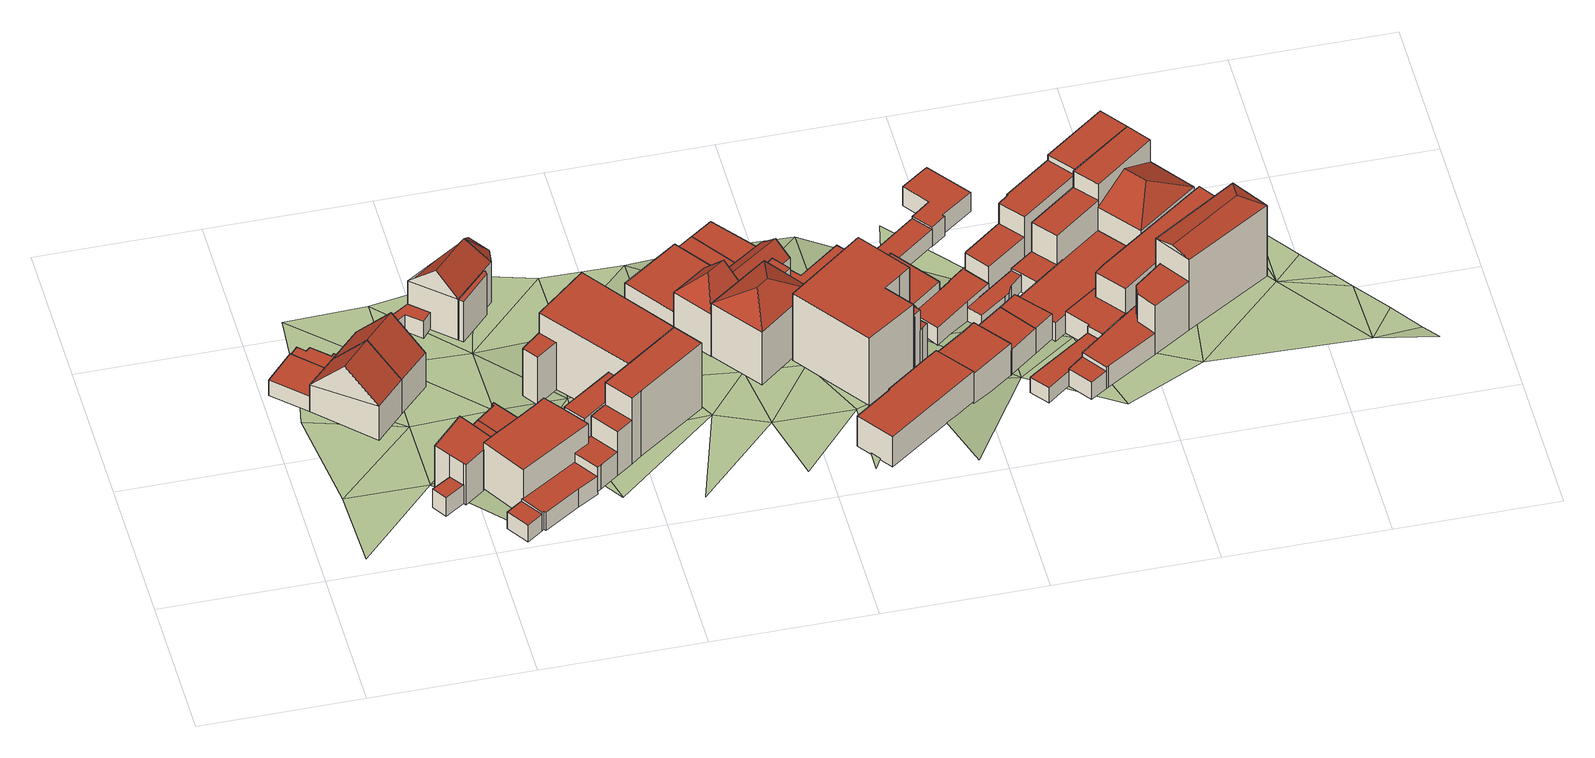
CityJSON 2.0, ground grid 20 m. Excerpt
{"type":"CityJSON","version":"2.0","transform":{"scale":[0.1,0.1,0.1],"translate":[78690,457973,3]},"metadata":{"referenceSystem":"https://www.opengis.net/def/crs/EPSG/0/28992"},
"CityObjects":{
"building1":{"type":"Building","children":["building1-1","building1-2"]},
"building1-1":{"type":"BuildingPart","attributes":{"RelativeEavesHeight":2.42,"AbsoluteEavesHeight":6.52,"RelativeRidgeHeight":2.42,"AbsoluteRidgeHeight":6.52,"roofType":"1000"},"parents":["building1"],"geometry":[{"type":"Solid","lod":"2","boundaries":[[[[0,1,2,3]],[[1,4,5,2]],[[4,6,7,5]],[[6,8,9,7]],[[8,0,3,9]],[[8,6,4,1,0]],[[3,2,5,7,9]]]],"semantics":{"surfaces":[{"type":"WallSurface"},{"type":"RoofSurface","Slope":90,"Direction":0},{"type":"GroundSurface"}],"values":[[0,0,0,0,0,1,2]]}}]},
"building1-2":{"type":"BuildingPart","attributes":{"RelativeEavesHeight":4.77,"AbsoluteEavesHeight":8.84,"RelativeRidgeHeight":9.46,"AbsoluteRidgeHeight":13.53,"roofType":"1030"},"parents":["building1"],"geometry":[{"type":"Solid","lod":"2","boundaries":[[[[10,11,12,13]],[[11,14,2,12]],[[14,15,3,2]],[[15,10,13,3]],[[14,11,16]],[[10,15,17]],[[11,10,17,16]],[[15,14,16,17]],[[13,12,2,3]]]],"semantics":{"surfaces":[{"type":"WallSurface"},{"type":"RoofSurface","Slope":48.26,"Direction":134.22},{"type":"RoofSurface","Slope":41.18,"Direction":314.55},{"type":"GroundSurface"}],"values":[[0,0,0,0,0,0,1,2,3]]}}]},
"building2":{"type":"Building","children":["building2-1","building2-2"]},
"building2-1":{"type":"BuildingPart","attributes":{"RelativeEavesHeight":4.71,"AbsoluteEavesHeight":8.84,"RelativeRidgeHeight":9.4,"AbsoluteRidgeHeight":13.53,"roofType":"1030"},"parents":["building2"],"geometry":[{"type":"Solid","lod":"2","boundaries":[[[[18,10,13,19]],[[10,15,3,13]],[[15,20,21,3]],[[20,18,19,21]],[[15,10,17]],[[18,20,22]],[[10,18,22,17]],[[20,15,17,22]],[[19,13,3,21]]]],"semantics":{"surfaces":[{"type":"WallSurface"},{"type":"RoofSurface","Slope":48.19,"Direction":133.98},{"type":"RoofSurface","Slope":41.12,"Direction":313.84},{"type":"GroundSurface"}],"values":[[0,0,0,0,0,0,1,2,3]]}}]},
"building2-2":{"type":"BuildingPart","attributes":{"RelativeEavesHeight":2.39,"AbsoluteEavesHeight":6.52,"RelativeRidgeHeight":2.39,"AbsoluteRidgeHeight":6.52,"roofType":"1000"},"parents":["building2"],"geometry":[{"type":"Solid","lod":"2","boundaries":[[[[23,24,25,26]],[[24,27,28,25]],[[27,29,30,28]],[[29,0,3,30]],[[0,8,9,3]],[[8,31,32,9]],[[31,33,34,32]],[[33,23,26,34]],[[33,31,8,0,29,27,24,23]],[[26,25,28,30,3,9,32,34]]]],"semantics":{"surfaces":[{"type":"WallSurface"},{"type":"RoofSurface","Slope":90,"Direction":0},{"type":"GroundSurface"}],"values":[[0,0,0,0,0,0,0,0,1,2]]}}]},
"building3":{"type":"Building","children":["building3-1","building3-2"]},
"building3-1":{"type":"BuildingPart","attributes":{"RelativeEavesHeight":6.28,"AbsoluteEavesHeight":10.29,"RelativeRidgeHeight":6.28,"AbsoluteRidgeHeight":10.29,"roofType":"1000"},"parents":["building3"],"geometry":[{"type":"Solid","lod":"2","boundaries":[[[[35,36,37,38]],[[36,39,40,37]],[[39,41,42,40]],[[41,43,44,42]],[[43,45,46,44]],[[45,47,48,46]],[[47,49,50,48]],[[49,35,38,50]],[[49,47,45,43,41,39,36,35]],[[38,37,40,42,44,46,48,50]]]],"semantics":{"surfaces":[{"type":"WallSurface"},{"type":"RoofSurface","Slope":90,"Direction":0},{"type":"GroundSurface"}],"values":[[0,0,0,0,0,0,0,0,1,2]]}}]},
"building3-2":{"type":"BuildingPart","attributes":{"RelativeEavesHeight":2.88,"AbsoluteEavesHeight":6.89,"RelativeRidgeHeight":2.88,"AbsoluteRidgeHeight":6.89,"roofType":"1000"},"parents":["building3"],"geometry":[{"type":"Solid","lod":"2","boundaries":[[[[51,52,53,42]],[[52,54,55,53]],[[54,56,44,55]],[[56,51,42,44]],[[56,54,52,51]],[[42,53,55,44]]]],"semantics":{"surfaces":[{"type":"WallSurface"},{"type":"RoofSurface","Slope":90,"Direction":0},{"type":"GroundSurface"}],"values":[[0,0,0,0,1,2]]}}]},
"building4":{"type":"Building","attributes":{"RelativeEavesHeight":3.19,"AbsoluteEavesHeight":7.33,"RelativeRidgeHeight":3.19,"AbsoluteRidgeHeight":7.33,"roofType":"1000"},"geometry":[{"type":"Solid","lod":"2","boundaries":[[[[57,58,59,60]],[[58,61,62,59]],[[61,63,64,62]],[[63,57,60,64]],[[63,61,58,57]],[[60,59,62,64]]]],"semantics":{"surfaces":[{"type":"WallSurface"},{"type":"RoofSurface","Slope":90,"Direction":0},{"type":"GroundSurface"}],"values":[[0,0,0,0,1,2]]}}]},
"building5":{"type":"Building","attributes":{"RelativeEavesHeight":7.23,"AbsoluteEavesHeight":11.49,"RelativeRidgeHeight":7.23,"AbsoluteRidgeHeight":11.49,"roofType":"1000"},"geometry":[{"type":"Solid","lod":"2","boundaries":[[[[65,66,67,68]],[[66,69,70,67]],[[69,71,72,70]],[[71,73,74,72]],[[73,75,76,74]],[[75,77,78,76]],[[77,79,80,78]],[[79,81,82,80]],[[81,65,68,82]],[[81,79,77,75,73,71,69,66,65]],[[68,67,70,72,74,76,78,80,82]]]],"semantics":{"surfaces":[{"type":"WallSurface"},{"type":"RoofSurface","Slope":90,"Direction":0},{"type":"GroundSurface"}],"values":[[0,0,0,0,0,0,0,0,0,1,2]]}}]},
"building6":{"type":"Building","attributes":{"RelativeEavesHeight":3.12,"AbsoluteEavesHeight":7.33,"RelativeRidgeHeight":3.12,"AbsoluteRidgeHeight":7.33,"roofType":"1000"},"geometry":[{"type":"Solid","lod":"2","boundaries":[[[[83,57,84,85]],[[57,63,86,84]],[[63,87,88,86]],[[87,89,90,88]],[[89,91,92,90]],[[91,83,85,92]],[[91,89,87,63,57,83]],[[85,84,86,88,90,92]]]],"semantics":{"surfaces":[{"type":"WallSurface"},{"type":"RoofSurface","Slope":90,"Direction":0},{"type":"GroundSurface"}],"values":[[0,0,0,0,0,0,1,2]]}}]},
"building7":{"type":"Building","children":["building7-1","building7-2","building7-3","building7-4"]},
"building7-1":{"type":"BuildingPart","attributes":{"RelativeEavesHeight":2.65,"AbsoluteEavesHeight":6.92,"RelativeRidgeHeight":2.65,"AbsoluteRidgeHeight":6.92,"roofType":"1000"},"parents":["building7"],"geometry":[{"type":"Solid","lod":"2","boundaries":[[[[93,94,95,96]],[[94,97,98,95]],[[97,99,100,98]],[[99,101,102,100]],[[101,103,104,102]],[[103,93,96,104]],[[103,101,99,97,94,93]],[[96,95,98,100,102,104]]]],"semantics":{"surfaces":[{"type":"WallSurface"},{"type":"RoofSurface","Slope":90,"Direction":0},{"type":"GroundSurface"}],"values":[[0,0,0,0,0,0,1,2]]}}]},
"building7-2":{"type":"BuildingPart","attributes":{"RelativeEavesHeight":6.28,"AbsoluteEavesHeight":10.5,"RelativeRidgeHeight":6.28,"AbsoluteRidgeHeight":10.5,"roofType":"1000"},"parents":["building7"],"geometry":[{"type":"Solid","lod":"2","boundaries":[[[[105,106,107,108]],[[106,109,110,107]],[[109,111,112,110]],[[111,113,114,112]],[[113,105,108,114]],[[113,111,109,106,105]],[[108,107,110,112,114]]]],"semantics":{"surfaces":[{"type":"WallSurface"},{"type":"RoofSurface","Slope":90,"Direction":0},{"type":"GroundSurface"}],"values":[[0,0,0,0,0,1,2]]}}]},
"building7-3":{"type":"BuildingPart","attributes":{"RelativeEavesHeight":6.25,"AbsoluteEavesHeight":10.5,"RelativeRidgeHeight":9.48,"AbsoluteRidgeHeight":13.74,"roofType":"1120"},"parents":["building7"],"geometry":[{"type":"Solid","lod":"2","boundaries":[[[[115,116,117,118]],[[116,119,120,117]],[[119,121,122,120]],[[121,115,118,122]],[[116,115,123]],[[119,116,123]],[[121,119,123]],[[115,121,123]],[[118,117,120,122]]]],"semantics":{"surfaces":[{"type":"WallSurface"},{"type":"RoofSurface","Slope":-25.42,"Direction":233.15},{"type":"RoofSurface","Slope":33.34,"Direction":327.39},{"type":"RoofSurface","Slope":42.32,"Direction":57.28},{"type":"RoofSurface","Slope":42.71,"Direction":96.93},{"type":"GroundSurface"}],"values":[[0,0,0,0,1,2,3,4,5]]}}]},
"building7-4":{"type":"BuildingPart","attributes":{"RelativeEavesHeight":6.28,"AbsoluteEavesHeight":10.5,"RelativeRidgeHeight":9.51,"AbsoluteRidgeHeight":13.74,"roofType":"1130"},"parents":["building7"],"geometry":[{"type":"Solid","lod":"2","boundaries":[[[[124,116,125,126]],[[116,115,127,125]],[[115,105,108,127]],[[105,124,126,108]],[[115,116,123]],[[124,105,128]],[[116,124,128,123]],[[105,115,123,128]],[[126,125,127,108]]]],"semantics":{"surfaces":[{"type":"WallSurface"},{"type":"RoofSurface","Slope":25.42,"Direction":53.15},{"type":"RoofSurface","Slope":40.79,"Direction":321.89},{"type":"RoofSurface","Slope":42.26,"Direction":134.28},{"type":"GroundSurface"}],"values":[[0,0,0,0,1,0,2,3,4]]}}]},
"building8":{"type":"Building","children":["building8-1","building8-2","building8-3","building8-4","building8-5"]},
"building8-1":{"type":"BuildingPart","attributes":{"RelativeEavesHeight":10.19,"AbsoluteEavesHeight":14.98,"RelativeRidgeHeight":10.19,"AbsoluteRidgeHeight":14.98,"roofType":"1000"},"parents":["building8"],"geometry":[{"type":"Solid","lod":"2","boundaries":[[[[129,130,131,132]],[[130,133,134,131]],[[133,135,136,134]],[[135,137,138,136]],[[137,129,132,138]],[[137,135,133,130,129]],[[132,131,134,136,138]]]],"semantics":{"surfaces":[{"type":"WallSurface"},{"type":"RoofSurface","Slope":90,"Direction":0},{"type":"GroundSurface"}],"values":[[0,0,0,0,0,1,2]]}}]},
"building8-2":{"type":"BuildingPart","attributes":{"RelativeEavesHeight":6.75,"AbsoluteEavesHeight":11.58,"RelativeRidgeHeight":6.75,"AbsoluteRidgeHeight":11.58,"roofType":"1000"},"parents":["building8"],"geometry":[{"type":"Solid","lod":"2","boundaries":[[[[139,140,136,138]],[[140,141,142,136]],[[141,143,144,142]],[[143,139,138,144]],[[143,141,140,139]],[[138,136,142,144]]]],"semantics":{"surfaces":[{"type":"WallSurface"},{"type":"RoofSurface","Slope":90,"Direction":0},{"type":"GroundSurface"}],"values":[[0,0,0,0,1,2]]}}]},
"building8-3":{"type":"BuildingPart","attributes":{"RelativeEavesHeight":3.72,"AbsoluteEavesHeight":8.48,"RelativeRidgeHeight":3.72,"AbsoluteRidgeHeight":8.48,"roofType":"1000"},"parents":["building8"],"geometry":[{"type":"Solid","lod":"2","boundaries":[[[[145,146,147,148]],[[146,149,144,147]],[[149,150,142,144]],[[150,151,152,142]],[[151,153,154,152]],[[153,155,156,154]],[[155,145,148,156]],[[155,153,151,150,149,146,145]],[[148,147,144,142,152,154,156]]]],"semantics":{"surfaces":[{"type":"WallSurface"},{"type":"RoofSurface","Slope":90,"Direction":0},{"type":"GroundSurface"}],"values":[[0,0,0,0,0,0,0,1,2]]}}]},
"building8-4":{"type":"BuildingPart","attributes":{"RelativeEavesHeight":2.83,"AbsoluteEavesHeight":7.13,"RelativeRidgeHeight":2.83,"AbsoluteRidgeHeight":7.13,"roofType":"1000"},"parents":["building8"],"geometry":[{"type":"Solid","lod":"2","boundaries":[[[[157,158,159,68]],[[158,160,161,159]],[[160,162,163,161]],[[162,164,165,163]],[[164,166,167,165]],[[166,168,169,167]],[[168,170,171,169]],[[170,157,68,171]],[[170,168,166,164,162,160,158,157]],[[68,159,161,163,165,167,169,171]]]],"semantics":{"surfaces":[{"type":"WallSurface"},{"type":"RoofSurface","Slope":90,"Direction":0},{"type":"GroundSurface"}],"values":[[0,0,0,0,0,0,0,0,1,2]]}}]},
"building8-5":{"type":"BuildingPart","attributes":{"RelativeEavesHeight":2.65,"AbsoluteEavesHeight":6.83,"RelativeRidgeHeight":2.65,"AbsoluteRidgeHeight":6.83,"roofType":"1000"},"parents":["building8"],"geometry":[{"type":"Solid","lod":"2","boundaries":[[[[172,173,174,175]],[[173,176,177,174]],[[176,178,179,177]],[[178,172,175,179]],[[178,176,173,172]],[[175,174,177,179]]]],"semantics":{"surfaces":[{"type":"WallSurface"},{"type":"RoofSurface","Slope":90,"Direction":0},{"type":"GroundSurface"}],"values":[[0,0,0,0,1,2]]}}]},
"building9":{"type":"Building","children":["building9-1","building9-2","building9-3"]},
"building9-1":{"type":"BuildingPart","attributes":{"RelativeEavesHeight":10.47,"AbsoluteEavesHeight":14.98,"RelativeRidgeHeight":10.47,"AbsoluteRidgeHeight":14.98,"roofType":"1000"},"parents":["building9"],"geometry":[{"type":"Solid","lod":"2","boundaries":[[[[129,180,181,182]],[[180,183,184,181]],[[183,185,186,184]],[[185,129,182,186]],[[185,183,180,129]],[[182,181,184,186]]]],"semantics":{"surfaces":[{"type":"WallSurface"},{"type":"RoofSurface","Slope":90,"Direction":0},{"type":"GroundSurface"}],"values":[[0,0,0,0,1,2]]}}]},
"building9-2":{"type":"BuildingPart","attributes":{"RelativeEavesHeight":7.04,"AbsoluteEavesHeight":11.89,"RelativeRidgeHeight":7.04,"AbsoluteRidgeHeight":11.89,"roofType":"1000"},"parents":["building9"],"geometry":[{"type":"Solid","lod":"2","boundaries":[[[[187,188,147,189]],[[188,190,191,147]],[[190,192,193,191]],[[192,187,189,193]],[[192,190,188,187]],[[189,147,191,193]]]],"semantics":{"surfaces":[{"type":"WallSurface"},{"type":"RoofSurface","Slope":90,"Direction":0},{"type":"GroundSurface"}],"values":[[0,0,0,0,1,2]]}}]},
"building9-3":{"type":"BuildingPart","attributes":{"RelativeEavesHeight":7.37,"AbsoluteEavesHeight":11.9,"RelativeRidgeHeight":7.37,"AbsoluteRidgeHeight":11.9,"roofType":"1000"},"parents":["building9"],"geometry":[{"type":"Solid","lod":"2","boundaries":[[[[194,195,196,197]],[[195,198,199,196]],[[198,200,184,199]],[[200,194,197,184]],[[200,198,195,194]],[[197,196,199,184]]]],"semantics":{"surfaces":[{"type":"WallSurface"},{"type":"RoofSurface","Slope":90,"Direction":0},{"type":"GroundSurface"}],"values":[[0,0,0,0,1,2]]}}]},
"building10":{"type":"Building","attributes":{"RelativeEavesHeight":3.82,"AbsoluteEavesHeight":8.27,"RelativeRidgeHeight":3.82,"AbsoluteRidgeHeight":8.27,"roofType":"1000"},"geometry":[{"type":"Solid","lod":"2","boundaries":[[[[201,202,203,204]],[[202,205,206,203]],[[205,207,208,206]],[[207,201,204,208]],[[207,205,202,201]],[[204,203,206,208]]]],"semantics":{"surfaces":[{"type":"WallSurface"},{"type":"RoofSurface","Slope":90,"Direction":0},{"type":"GroundSurface"}],"values":[[0,0,0,0,1,2]]}}]},
"building11":{"type":"Building","children":["building11-1","building11-2"]},
"building11-1":{"type":"BuildingPart","attributes":{"RelativeEavesHeight":5.32,"AbsoluteEavesHeight":10,"RelativeRidgeHeight":7.23,"AbsoluteRidgeHeight":11.92,"roofType":"1030"},"parents":["building11"],"geometry":[{"type":"Solid","lod":"2","boundaries":[[[[209,210,211,212]],[[210,213,214,211]],[[213,215,216,214]],[[215,209,212,216]],[[213,210,217]],[[209,215,218]],[[210,209,218,217]],[[215,213,217,218]],[[212,211,214,216]]]],"semantics":{"surfaces":[{"type":"WallSurface"},{"type":"RoofSurface","Slope":48.5,"Direction":143.92},{"type":"RoofSurface","Slope":48.48,"Direction":324.64},{"type":"GroundSurface"}],"values":[[0,0,0,0,0,0,1,2,3]]}}]},
"building11-2":{"type":"BuildingPart","attributes":{"RelativeEavesHeight":6.53,"AbsoluteEavesHeight":11.26,"RelativeRidgeHeight":9.32,"AbsoluteRidgeHeight":14.05,"roofType":"1130"},"parents":["building11"],"geometry":[{"type":"Solid","lod":"2","boundaries":[[[[219,220,221,211]],[[220,222,223,221]],[[222,224,225,223]],[[224,219,211,225]],[[222,220,226]],[[219,224,227]],[[220,219,227,226]],[[224,222,226,227]],[[211,221,223,225]]]],"semantics":{"surfaces":[{"type":"WallSurface"},{"type":"RoofSurface","Slope":45,"Direction":233.55},{"type":"RoofSurface","Slope":44.97,"Direction":143.55},{"type":"RoofSurface","Slope":44.97,"Direction":323.55},{"type":"GroundSurface"}],"values":[[0,0,0,0,1,0,2,3,4]]}}]},
"building12":{"type":"Building","attributes":{"RelativeEavesHeight":3.1,"AbsoluteEavesHeight":7.42,"RelativeRidgeHeight":3.1,"AbsoluteRidgeHeight":7.42,"roofType":"1000"},"geometry":[{"type":"Solid","lod":"2","boundaries":[[[[228,229,230,231]],[[229,232,233,230]],[[232,234,235,233]],[[234,228,231,235]],[[234,232,229,228]],[[231,230,233,235]]]],"semantics":{"surfaces":[{"type":"WallSurface"},{"type":"RoofSurface","Slope":90,"Direction":0},{"type":"GroundSurface"}],"values":[[0,0,0,0,1,2]]}}]},
"building13":{"type":"Building","attributes":{"RelativeEavesHeight":3.21,"AbsoluteEavesHeight":7.42,"RelativeRidgeHeight":3.21,"AbsoluteRidgeHeight":7.42,"roofType":"1000"},"geometry":[{"type":"Solid","lod":"2","boundaries":[[[[236,228,237,238]],[[228,234,239,237]],[[234,240,241,239]],[[240,236,238,241]],[[240,234,228,236]],[[238,237,239,241]]]],"semantics":{"surfaces":[{"type":"WallSurface"},{"type":"RoofSurface","Slope":90,"Direction":0},{"type":"GroundSurface"}],"values":[[0,0,0,0,1,2]]}}]},
"building14":{"type":"Building","children":["building14-1","building14-2","building14-3","building14-4"]},
"building14-1":{"type":"BuildingPart","attributes":{"RelativeEavesHeight":4.01,"AbsoluteEavesHeight":8.06,"RelativeRidgeHeight":4.01,"AbsoluteRidgeHeight":8.06,"roofType":"1000"},"parents":["building14"],"geometry":[{"type":"Solid","lod":"2","boundaries":[[[[242,243,244,245]],[[243,246,247,244]],[[246,248,249,247]],[[248,250,251,249]],[[250,252,253,251]],[[252,242,245,253]],[[252,250,248,246,243,242]],[[245,244,247,249,251,253]]]],"semantics":{"surfaces":[{"type":"WallSurface"},{"type":"RoofSurface","Slope":90,"Direction":0},{"type":"GroundSurface"}],"values":[[0,0,0,0,0,0,1,2]]}}]},
"building14-2":{"type":"BuildingPart","attributes":{"RelativeEavesHeight":10.48,"AbsoluteEavesHeight":15.08,"RelativeRidgeHeight":10.48,"AbsoluteRidgeHeight":15.08,"roofType":"1000"},"parents":["building14"],"geometry":[{"type":"Solid","lod":"2","boundaries":[[[[254,255,256,257]],[[255,258,259,256]],[[258,260,261,259]],[[260,262,263,261]],[[262,264,265,263]],[[264,266,267,265]],[[266,254,257,267]],[[266,264,262,260,258,255,254]],[[257,256,259,261,263,265,267]]]],"semantics":{"surfaces":[{"type":"WallSurface"},{"type":"RoofSurface","Slope":90,"Direction":270},{"type":"GroundSurface"}],"values":[[0,0,0,0,0,0,0,1,2]]}}]},
"building14-3":{"type":"BuildingPart","attributes":{"RelativeEavesHeight":5.31,"AbsoluteEavesHeight":9.78,"RelativeRidgeHeight":5.31,"AbsoluteRidgeHeight":9.78,"roofType":"1000"},"parents":["building14"],"geometry":[{"type":"Solid","lod":"2","boundaries":[[[[268,269,270,271]],[[269,272,273,270]],[[272,274,275,273]],[[274,276,277,275]],[[276,268,271,277]],[[276,274,272,269,268]],[[271,270,273,275,277]]]],"semantics":{"surfaces":[{"type":"WallSurface"},{"type":"RoofSurface","Slope":90,"Direction":180},{"type":"GroundSurface"}],"values":[[0,0,0,0,0,1,2]]}}]},
"building14-4":{"type":"BuildingPart","attributes":{"RelativeEavesHeight":8.34,"AbsoluteEavesHeight":12.88,"RelativeRidgeHeight":8.34,"AbsoluteRidgeHeight":12.88,"roofType":"1000"},"parents":["building14"],"geometry":[{"type":"Solid","lod":"2","boundaries":[[[[278,279,280,275]],[[279,281,282,280]],[[281,283,284,282]],[[283,285,286,284]],[[285,287,277,286]],[[287,278,275,277]],[[287,285,283,281,279,278]],[[275,280,282,284,286,277]]]],"semantics":{"surfaces":[{"type":"WallSurface"},{"type":"RoofSurface","Slope":90,"Direction":180},{"type":"GroundSurface"}],"values":[[0,0,0,0,0,0,1,2]]}}]},
"building15":{"type":"Building","children":["building15-1","building15-2","building15-3","building15-4","building15-5"]},
"building15-1":{"type":"BuildingPart","attributes":{"RelativeEavesHeight":2.6,"AbsoluteEavesHeight":6.24,"RelativeRidgeHeight":2.6,"AbsoluteRidgeHeight":6.24,"roofType":"1000"},"parents":["building15"],"geometry":[{"type":"Solid","lod":"2","boundaries":[[[[288,289,290,291]],[[289,292,293,290]],[[292,294,295,293]],[[294,288,291,295]],[[294,292,289,288]],[[291,290,293,295]]]],"semantics":{"surfaces":[{"type":"WallSurface"},{"type":"RoofSurface","Slope":90,"Direction":0},{"type":"GroundSurface"}],"values":[[0,0,0,0,1,2]]}}]},
"building15-2":{"type":"BuildingPart","attributes":{"RelativeEavesHeight":2.98,"AbsoluteEavesHeight":6.51,"RelativeRidgeHeight":2.98,"AbsoluteRidgeHeight":6.51,"roofType":"1000"},"parents":["building15"],"geometry":[{"type":"Solid","lod":"2","boundaries":[[[[296,297,298,299]],[[297,300,301,298]],[[300,302,303,301]],[[302,304,305,303]],[[304,306,307,305]],[[306,308,309,307]],[[308,310,311,309]],[[310,312,313,311]],[[312,314,315,313]],[[314,296,299,315]],[[314,312,310,308,306,304,302,300,297,296]],[[299,298,301,303,305,307,309,311,313,315]]]],"semantics":{"surfaces":[{"type":"WallSurface"},{"type":"RoofSurface","Slope":90,"Direction":0},{"type":"GroundSurface"}],"values":[[0,0,0,0,0,0,0,0,0,0,1,2]]}}]},
"building15-3":{"type":"BuildingPart","attributes":{"RelativeEavesHeight":8.18,"AbsoluteEavesHeight":12.96,"RelativeRidgeHeight":10.35,"AbsoluteRidgeHeight":15.14,"roofType":"1040"},"parents":["building15"],"geometry":[{"type":"Solid","lod":"2","boundaries":[[[[316,317,318,319]],[[317,320,321,318]],[[320,322,323,321]],[[322,316,319,323]],[[320,317,324]],[[316,322,325]],[[317,316,325,324]],[[322,320,324,325]],[[319,318,321,323]]]],"semantics":{"surfaces":[{"type":"WallSurface"},{"type":"RoofSurface","Slope":59.37,"Direction":53.86},{"type":"RoofSurface","Slope":59.37,"Direction":233.55},{"type":"RoofSurface","Slope":59.37,"Direction":323.44},{"type":"RoofSurface","Slope":59.37,"Direction":142.33},{"type":"GroundSurface"}],"values":[[0,0,0,0,1,2,3,4,5]]}}]},
"building15-4":{"type":"BuildingPart","attributes":{"RelativeEavesHeight":7.23,"AbsoluteEavesHeight":12.16,"RelativeRidgeHeight":7.23,"AbsoluteRidgeHeight":12.16,"roofType":"1000"},"parents":["building15"],"geometry":[{"type":"Solid","lod":"2","boundaries":[[[[326,327,328,329]],[[327,330,331,328]],[[330,332,333,331]],[[332,326,329,333]],[[332,330,327,326]],[[329,328,331,333]]]],"semantics":{"surfaces":[{"type":"WallSurface"},{"type":"RoofSurface","Slope":90,"Direction":0},{"type":"GroundSurface"}],"values":[[0,0,0,0,1,2]]}}]},
"building15-5":{"type":"BuildingPart","attributes":{"RelativeEavesHeight":4.16,"AbsoluteEavesHeight":8.56,"RelativeRidgeHeight":4.16,"AbsoluteRidgeHeight":8.56,"roofType":"1000"},"parents":["building15"],"geometry":[{"type":"Solid","lod":"2","boundaries":[[[[334,335,336,337]],[[335,338,339,336]],[[338,340,341,339]],[[340,342,343,341]],[[342,344,345,343]],[[344,346,347,345]],[[346,348,349,347]],[[348,334,337,349]],[[348,346,344,342,340,338,335,334]],[[337,336,339,341,343,345,347,349]]]],"semantics":{"surfaces":[{"type":"WallSurface"},{"type":"RoofSurface","Slope":90,"Direction":0},{"type":"GroundSurface"}],"values":[[0,0,0,0,0,0,0,0,1,2]]}}]},
"building16":{"type":"Building","children":["building16-1","building16-2","building16-3"]},
"building16-1":{"type":"BuildingPart","attributes":{"RelativeEavesHeight":4.78,"AbsoluteEavesHeight":8.95,"RelativeRidgeHeight":4.78,"AbsoluteRidgeHeight":8.95,"roofType":"1000"},"parents":["building16"],"geometry":[{"type":"Solid","lod":"2","boundaries":[[[[350,351,352,353]],[[351,354,355,352]],[[354,356,357,355]],[[356,358,359,357]],[[358,360,361,359]],[[360,362,363,361]],[[362,350,353,363]],[[362,360,358,356,354,351,350]],[[353,352,355,357,359,361,363]]]],"semantics":{"surfaces":[{"type":"WallSurface"},{"type":"RoofSurface","Slope":90,"Direction":0},{"type":"GroundSurface"}],"values":[[0,0,0,0,0,0,0,1,2]]}}]},
"building16-2":{"type":"BuildingPart","attributes":{"RelativeEavesHeight":3.89,"AbsoluteEavesHeight":7.42,"RelativeRidgeHeight":3.89,"AbsoluteRidgeHeight":7.42,"roofType":"1000"},"parents":["building16"],"geometry":[{"type":"Solid","lod":"2","boundaries":[[[[364,365,366,367]],[[365,368,369,366]],[[368,370,371,369]],[[370,372,373,371]],[[372,364,367,373]],[[372,370,368,365,364]],[[367,366,369,371,373]]]],"semantics":{"surfaces":[{"type":"WallSurface"},{"type":"RoofSurface","Slope":90,"Direction":0},{"type":"GroundSurface"}],"values":[[0,0,0,0,0,1,2]]}}]},
"building16-3":{"type":"BuildingPart","attributes":{"RelativeEavesHeight":4.96,"AbsoluteEavesHeight":8.52,"RelativeRidgeHeight":4.96,"AbsoluteRidgeHeight":8.52,"roofType":"1000"},"parents":["building16"],"geometry":[{"type":"Solid","lod":"2","boundaries":[[[[374,375,376,377]],[[375,378,379,376]],[[378,380,381,379]],[[380,382,383,381]],[[382,374,377,383]],[[382,380,378,375,374]],[[377,376,379,381,383]]]],"semantics":{"surfaces":[{"type":"WallSurface"},{"type":"RoofSurface","Slope":90,"Direction":0},{"type":"GroundSurface"}],"values":[[0,0,0,0,0,1,2]]}}]},
"building17":{"type":"Building","children":["building17-1","building17-2","building17-3","building17-4"]},
"building17-1":{"type":"BuildingPart","attributes":{"RelativeEavesHeight":9.98,"AbsoluteEavesHeight":13.31,"RelativeRidgeHeight":9.98,"AbsoluteRidgeHeight":13.31,"roofType":"1000"},"parents":["building17"],"geometry":[{"type":"Solid","lod":"2","boundaries":[[[[384,385,386,387]],[[385,388,389,386]],[[388,390,391,389]],[[390,384,387,391]],[[390,388,385,384]],[[387,386,389,391]]]],"semantics":{"surfaces":[{"type":"WallSurface"},{"type":"RoofSurface","Slope":90,"Direction":0},{"type":"GroundSurface"}],"values":[[0,0,0,0,1,2]]}}]},
"building17-2":{"type":"BuildingPart","attributes":{"RelativeEavesHeight":9.12,"AbsoluteEavesHeight":12.51,"RelativeRidgeHeight":9.12,"AbsoluteRidgeHeight":12.51,"roofType":"1000"},"parents":["building17"],"geometry":[{"type":"Solid","lod":"2","boundaries":[[[[392,393,394,395]],[[393,396,397,394]],[[396,398,399,397]],[[398,400,401,399]],[[400,402,403,401]],[[402,392,395,403]],[[402,400,398,396,393,392]],[[395,394,397,399,401,403]]]],"semantics":{"surfaces":[{"type":"WallSurface"},{"type":"RoofSurface","Slope":90,"Direction":0},{"type":"GroundSurface"}],"values":[[0,0,0,0,0,0,1,2]]}}]},
"building17-3":{"type":"BuildingPart","attributes":{"RelativeEavesHeight":3.1,"AbsoluteEavesHeight":6.81,"RelativeRidgeHeight":3.1,"AbsoluteRidgeHeight":6.81,"roofType":"1000"},"parents":["building17"],"geometry":[{"type":"Solid","lod":"2","boundaries":[[[[404,405,406,407]],[[405,408,409,406]],[[408,410,411,409]],[[410,412,413,411]],[[412,414,415,413]],[[414,416,417,415]],[[416,418,419,417]],[[418,420,421,419]],[[420,422,423,421]],[[422,424,425,423]],[[424,404,407,425]],[[424,422,420,418,416,414,412,410,408,405,404]],[[407,406,409,411,413,415,417,419,421,423,425]]]],"semantics":{"surfaces":[{"type":"WallSurface"},{"type":"RoofSurface","Slope":90,"Direction":0},{"type":"GroundSurface"}],"values":[[0,0,0,0,0,0,0,0,0,0,0,1,2]]}}]},
"building17-4":{"type":"BuildingPart","attributes":{"RelativeEavesHeight":5.96,"AbsoluteEavesHeight":9.41,"RelativeRidgeHeight":5.96,"AbsoluteRidgeHeight":9.41,"roofType":"1000"},"parents":["building17"],"geometry":[{"type":"Solid","lod":"2","boundaries":[[[[426,427,428,429]],[[427,430,431,428]],[[430,432,433,431]],[[432,434,435,433]],[[434,426,429,435]],[[434,432,430,427,426]],[[429,428,431,433,435]]]],"semantics":{"surfaces":[{"type":"WallSurface"},{"type":"RoofSurface","Slope":90,"Direction":0},{"type":"GroundSurface"}],"values":[[0,0,0,0,0,1,2]]}}]},
"building18":{"type":"Building","children":["building18-1","building18-2","building18-3","building18-4"]},
"building18-1":{"type":"BuildingPart","attributes":{"RelativeEavesHeight":9.98,"AbsoluteEavesHeight":13.31,"RelativeRidgeHeight":9.98,"AbsoluteRidgeHeight":13.31,"roofType":"1000"},"parents":["building18"],"geometry":[{"type":"Solid","lod":"2","boundaries":[[[[436,388,389,437]],[[388,438,439,389]],[[438,440,441,439]],[[440,436,437,441]],[[440,438,388,436]],[[437,389,439,441]]]],"semantics":{"surfaces":[{"type":"WallSurface"},{"type":"RoofSurface","Slope":90,"Direction":0},{"type":"GroundSurface"}],"values":[[0,0,0,0,1,2]]}}]},
"building18-2":{"type":"BuildingPart","attributes":{"RelativeEavesHeight":7.42,"AbsoluteEavesHeight":10.81,"RelativeRidgeHeight":7.42,"AbsoluteRidgeHeight":10.81,"roofType":"1000"},"parents":["building18"],"geometry":[{"type":"Solid","lod":"2","boundaries":[[[[442,443,444,445]],[[443,446,447,444]],[[446,448,449,447]],[[448,442,445,449]],[[448,446,443,442]],[[445,444,447,449]]]],"semantics":{"surfaces":[{"type":"WallSurface"},{"type":"RoofSurface","Slope":90,"Direction":0},{"type":"GroundSurface"}],"values":[[0,0,0,0,1,2]]}}]},
"building18-3":{"type":"BuildingPart","attributes":{"RelativeEavesHeight":2.87,"AbsoluteEavesHeight":6.31,"RelativeRidgeHeight":2.87,"AbsoluteRidgeHeight":6.31,"roofType":"1000"},"parents":["building18"],"geometry":[{"type":"Solid","lod":"2","boundaries":[[[[450,451,447,449]],[[451,452,453,447]],[[452,454,455,453]],[[454,456,457,455]],[[456,450,449,457]],[[456,454,452,451,450]],[[449,447,453,455,457]]]],"semantics":{"surfaces":[{"type":"WallSurface"},{"type":"RoofSurface","Slope":90,"Direction":0},{"type":"GroundSurface"}],"values":[[0,0,0,0,0,1,2]]}}]},
"building18-4":{"type":"BuildingPart","attributes":{"RelativeEavesHeight":2.54,"AbsoluteEavesHeight":6.01,"RelativeRidgeHeight":2.54,"AbsoluteRidgeHeight":6.01,"roofType":"1000"},"parents":["building18"],"geometry":[{"type":"Solid","lod":"2","boundaries":[[[[458,459,460,461]],[[459,462,463,460]],[[462,464,465,463]],[[464,466,467,465]],[[466,468,469,467]],[[468,470,471,469]],[[470,458,461,471]],[[470,468,466,464,462,459,458]],[[461,460,463,465,467,469,471]]]],"semantics":{"surfaces":[{"type":"WallSurface"},{"type":"RoofSurface","Slope":90,"Direction":0},{"type":"GroundSurface"}],"values":[[0,0,0,0,0,0,0,1,2]]}}]},
"building19":{"type":"Building","children":["building19-1","building19-2","building19-3"]},
"building19-1":{"type":"BuildingPart","attributes":{"RelativeEavesHeight":7.25,"AbsoluteEavesHeight":10.62,"RelativeRidgeHeight":7.25,"AbsoluteRidgeHeight":10.62,"roofType":"1000"},"parents":["building19"],"geometry":[{"type":"Solid","lod":"2","boundaries":[[[[472,473,474,475]],[[473,476,477,474]],[[476,478,479,477]],[[478,480,481,479]],[[480,482,483,481]],[[482,472,475,483]],[[482,480,478,476,473,472]],[[475,474,477,479,481,483]]]],"semantics":{"surfaces":[{"type":"WallSurface"},{"type":"RoofSurface","Slope":90,"Direction":180},{"type":"GroundSurface"}],"values":[[0,0,0,0,0,0,1,2]]}}]},
"building19-2":{"type":"BuildingPart","attributes":{"RelativeEavesHeight":2.35,"AbsoluteEavesHeight":5.72,"RelativeRidgeHeight":2.35,"AbsoluteRidgeHeight":5.72,"roofType":"1000"},"parents":["building19"],"geometry":[{"type":"Solid","lod":"2","boundaries":[[[[484,485,486,487]],[[485,488,489,486]],[[488,490,491,489]],[[490,492,493,491]],[[492,494,495,493]],[[494,484,487,495]],[[494,492,490,488,485,484]],[[487,486,489,491,493,495]]]],"semantics":{"surfaces":[{"type":"WallSurface"},{"type":"RoofSurface","Slope":90,"Direction":0},{"type":"GroundSurface"}],"values":[[0,0,0,0,0,0,1,2]]}}]},
"building19-3":{"type":"BuildingPart","attributes":{"RelativeEavesHeight":3.45,"AbsoluteEavesHeight":6.82,"RelativeRidgeHeight":3.45,"AbsoluteRidgeHeight":6.82,"roofType":"1000"},"parents":["building19"],"geometry":[{"type":"Solid","lod":"2","boundaries":[[[[496,497,498,493]],[[497,499,500,498]],[[499,501,502,500]],[[501,503,474,502]],[[503,504,475,474]],[[504,505,483,475]],[[505,506,507,483]],[[506,508,495,507]],[[508,496,493,495]],[[508,506,505,504,503,501,499,497,496]],[[493,498,500,502,474,475,483,507,495]]]],"semantics":{"surfaces":[{"type":"WallSurface"},{"type":"RoofSurface","Slope":90,"Direction":0},{"type":"GroundSurface"}],"values":[[0,0,0,0,0,0,0,0,0,1,2]]}}]},
"building20":{"type":"Building","children":["building20-1","building20-2","building20-3"]},
"building20-1":{"type":"BuildingPart","attributes":{"RelativeEavesHeight":3.91,"AbsoluteEavesHeight":7.42,"RelativeRidgeHeight":3.91,"AbsoluteRidgeHeight":7.42,"roofType":"1000"},"parents":["building20"],"geometry":[{"type":"Solid","lod":"2","boundaries":[[[[509,365,366,510]],[[365,364,367,366]],[[364,511,512,367]],[[511,509,510,512]],[[511,364,365,509]],[[510,366,367,512]]]],"semantics":{"surfaces":[{"type":"WallSurface"},{"type":"RoofSurface","Slope":90,"Direction":0},{"type":"GroundSurface"}],"values":[[0,0,0,0,1,2]]}}]},
"building20-2":{"type":"BuildingPart","attributes":{"RelativeEavesHeight":2.95,"AbsoluteEavesHeight":6.32,"RelativeRidgeHeight":2.95,"AbsoluteRidgeHeight":6.32,"roofType":"1000"},"parents":["building20"],"geometry":[{"type":"Solid","lod":"2","boundaries":[[[[513,514,500,502]],[[514,515,516,500]],[[515,517,518,516]],[[517,519,520,518]],[[519,521,522,520]],[[521,452,453,522]],[[452,523,524,453]],[[523,525,526,524]],[[525,513,502,526]],[[525,523,452,521,519,517,515,514,513]],[[502,500,516,518,520,522,453,524,526]]]],"semantics":{"surfaces":[{"type":"WallSurface"},{"type":"RoofSurface","Slope":90,"Direction":0},{"type":"GroundSurface"}],"values":[[0,0,0,0,0,0,0,0,0,1,2]]}}]},
"building20-3":{"type":"BuildingPart","attributes":{"RelativeEavesHeight":6.56,"AbsoluteEavesHeight":9.92,"RelativeRidgeHeight":8.99,"AbsoluteRidgeHeight":12.35,"roofType":"1130"},"parents":["building20"],"geometry":[{"type":"Solid","lod":"2","boundaries":[[[[527,528,529,530]],[[528,531,526,529]],[[531,532,524,526]],[[532,527,530,524]],[[531,528,533]],[[527,532,534]],[[528,527,534,533]],[[532,531,533,534]],[[530,529,526,524]]]],"semantics":{"surfaces":[{"type":"WallSurface"},{"type":"RoofSurface","Slope":53.04,"Direction":143.81},{"type":"RoofSurface","Slope":63.01,"Direction":53.7},{"type":"RoofSurface","Slope":63.01,"Direction":232.5},{"type":"GroundSurface"}],"values":[[0,0,0,0,1,0,2,3,4]]}}]},
"building21":{"type":"Building","children":["building21-1","building21-2","building21-3","building21-4"]},
"building21-1":{"type":"BuildingPart","attributes":{"RelativeEavesHeight":11,"AbsoluteEavesHeight":14.42,"RelativeRidgeHeight":11.66,"AbsoluteRidgeHeight":15.07,"roofType":"1130"},"parents":["building21"],"geometry":[{"type":"Solid","lod":"2","boundaries":[[[[535,536,479,481]],[[536,537,538,479]],[[537,539,540,538]],[[539,535,481,540]],[[537,536,541]],[[535,539,542]],[[536,535,542,541]],[[539,537,541,542]],[[481,479,538,540]]]],"semantics":{"surfaces":[{"type":"WallSurface"},{"type":"RoofSurface","Slope":68.87,"Direction":56.83},{"type":"RoofSurface","Slope":75,"Direction":326.3},{"type":"RoofSurface","Slope":77.15,"Direction":146.84},{"type":"GroundSurface"}],"values":[[0,0,0,0,1,0,2,3,4]]}}]},
"building21-2":{"type":"BuildingPart","attributes":{"RelativeEavesHeight":7.61,"AbsoluteEavesHeight":11.02,"RelativeRidgeHeight":7.61,"AbsoluteRidgeHeight":11.02,"roofType":"1000"},"parents":["building21"],"geometry":[{"type":"Solid","lod":"2","boundaries":[[[[543,544,545,540]],[[544,546,547,545]],[[546,548,549,547]],[[548,550,551,549]],[[550,543,540,551]],[[550,548,546,544,543]],[[540,545,547,549,551]]]],"semantics":{"surfaces":[{"type":"WallSurface"},{"type":"RoofSurface","Slope":90,"Direction":270},{"type":"GroundSurface"}],"values":[[0,0,0,0,0,1,2]]}}]},
"building21-3":{"type":"BuildingPart","attributes":{"RelativeEavesHeight":3.34,"AbsoluteEavesHeight":6.72,"RelativeRidgeHeight":3.34,"AbsoluteRidgeHeight":6.72,"roofType":"1000"},"parents":["building21"],"geometry":[{"type":"Solid","lod":"2","boundaries":[[[[552,553,481,507]],[[553,554,551,481]],[[554,555,549,551]],[[555,556,547,549]],[[556,557,545,547]],[[557,558,559,545]],[[558,560,561,559]],[[560,562,563,561]],[[562,552,507,563]],[[562,560,558,557,556,555,554,553,552]],[[507,481,551,549,547,545,559,561,563]]]],"semantics":{"surfaces":[{"type":"WallSurface"},{"type":"RoofSurface","Slope":90,"Direction":90},{"type":"GroundSurface"}],"values":[[0,0,0,0,0,0,0,0,0,1,2]]}}]},
"building21-4":{"type":"BuildingPart","attributes":{"RelativeEavesHeight":2.72,"AbsoluteEavesHeight":6.12,"RelativeRidgeHeight":2.72,"AbsoluteRidgeHeight":6.12,"roofType":"1000"},"parents":["building21"],"geometry":[{"type":"Solid","lod":"2","boundaries":[[[[564,565,566,561]],[[565,567,487,566]],[[567,568,563,487]],[[568,564,561,563]],[[568,567,565,564]],[[561,566,487,563]]]],"semantics":{"surfaces":[{"type":"WallSurface"},{"type":"RoofSurface","Slope":90,"Direction":0},{"type":"GroundSurface"}],"values":[[0,0,0,0,1,2]]}}]},
"terrain1":{"type":"TINRelief","geometry":[{"type":"CompositeSurface","lod":"2","boundaries":[[[569,570,571]],[[572,569,573]],[[574,572,573]],[[569,571,573]],[[575,574,576]],[[574,573,576]],[[575,576,577]],[[573,571,578]],[[571,579,580]],[[576,573,578]],[[571,580,578]],[[577,576,581]],[[576,578,581]],[[577,581,582]],[[578,580,583]],[[581,578,583]],[[580,584,585]],[[580,585,583]],[[581,583,586]],[[582,581,587]],[[581,586,587]],[[585,584,588]],[[583,585,589]],[[586,583,589]],[[585,588,589]],[[587,586,590]],[[586,589,591]],[[586,591,590]],[[588,592,593]],[[589,588,594]],[[591,589,594]],[[588,593,594]],[[590,591,595]],[[591,594,595]],[[593,596,597]],[[594,593,598]],[[590,595,599]],[[595,594,598]],[[593,597,598]],[[595,598,600]],[[599,595,601]],[[597,602,603]],[[598,597,603]],[[595,600,601]],[[600,598,604]],[[598,603,604]],[[601,600,605]],[[600,604,605]],[[603,606,607]],[[604,603,607]],[[604,607,608]],[[605,604,609]],[[610,605,609]],[[604,608,609]],[[608,607,611]],[[607,612,611]],[[609,608,611]],[[611,612,613]],[[609,611,614]],[[611,613,614]],[[609,614,615]],[[613,616,614]],[[614,617,615]],[[613,618,616]],[[617,614,619]],[[616,620,614]],[[614,621,619]],[[614,620,621]],[[620,616,622]],[[621,620,622]],[[622,616,623]],[[623,616,624]],[[616,618,625]],[[616,625,624]],[[625,618,626]],[[626,618,627]],[[618,628,627]]]}]}
},
"vertices":[
[81,304,35],[46,269,35],[46,269,11],[81,304,11],[7,306,35],[7,306,11],[41,343,35],[41,343,11],[42,342,35],[42,342,11],
[147,241,64],[112,204,64],[112,204,11],[147,241,11],[46,269,53],[81,304,53],[79,236,105],[114,272,105],
[184,278,64],[184,278,11],[118,342,53],[118,342,11],[151,310,105],
[65,348,35],[86,328,35],[86,328,11],[65,348,11],[89,332,35],[89,332,11],[99,323,35],[99,323,11],[51,352,35],[51,352,11],[60,343,35],[60,343,11],
[226,109,73],[208,97,73],[208,97,10],[226,109,10],[183,78,73],[183,78,10],[181,81,73],[181,81,10],[169,98,73],[169,98,10],[156,117,73],[156,117,10],[195,158,73],[195,158,10],[196,157,73],[196,157,10],
[181,81,39],[157,65,39],[157,65,10],[145,83,39],[145,83,10],[169,98,39],
[254,127,43],[226,109,43],[226,109,11],[254,127,11],[196,157,43],[196,157,11],[221,178,43],[221,178,11],
[241,42,85],[208,97,85],[208,97,13],[241,42,13],[226,109,85],[226,109,13],[254,127,85],[254,127,13],[283,146,85],[283,146,13],[292,153,85],[292,153,13],[310,129,85],[310,129,13],[328,104,85],[328,104,13],[331,99,85],[331,99,13],
[283,146,43],[254,127,12],[283,146,12],[221,178,12],[244,197,43],[244,197,12],[242,199,43],[242,199,12],[245,202,43],[245,202,12],
[189,388,39],[211,368,39],[211,368,13],[189,388,13],[200,355,39],[200,355,13],[182,371,39],[182,371,13],[164,359,39],[164,359,13],[158,368,39],[158,368,13],
[238,344,75],[277,384,75],[277,384,12],[238,344,12],[279,383,75],[279,383,12],[279,377,75],[279,377,12],[243,339,75],[243,339,12],
[289,396,75],[260,434,75],[260,434,13],[289,396,13],[273,442,75],[273,442,13],[291,415,75],[291,415,13],[260,408,107],
[189,388,75],[260,434,12],[189,388,12],[289,396,12],[216,364,107],
[455,196,120],[479,163,120],[479,163,18],[455,196,18],[394,102,120],[394,102,18],[381,92,120],[381,92,18],[357,125,120],[357,125,18],
[357,125,86],[381,92,86],[360,77,86],[360,77,18],[337,110,86],[337,110,18],
[331,99,55],[328,104,55],[328,104,18],[331,99,18],[337,110,55],[360,77,55],[337,60,55],[337,60,18],[332,57,55],[332,57,18],[312,87,55],[312,87,18],
[241,42,41],[312,87,41],[312,87,13],[332,57,41],[332,57,13],[306,42,41],[306,42,13],[261,13,41],[261,13,13],[259,15,41],[259,15,13],[257,14,41],[257,14,13],[239,41,41],[239,41,13],
[257,14,38],[237,0,38],[237,0,12],[257,14,12],[219,27,38],[219,27,12],[239,41,38],[239,41,12],
[391,149,120],[391,149,15],[455,196,15],[311,255,120],[311,255,15],[374,309,120],[374,309,15],
[391,149,89],[328,104,89],[391,149,18],[310,129,89],[310,129,18],[373,173,89],[373,173,18],
[327,235,89],[300,215,89],[300,215,15],[327,235,15],[287,234,89],[287,234,15],[311,255,89],
[546,340,53],[477,290,53],[477,290,15],[546,340,15],[434,349,53],[434,349,15],[504,399,53],[504,399,15],
[622,328,70],[556,279,70],[556,279,17],[622,328,17],[527,313,70],[527,313,17],[596,361,70],[596,361,17],[542,296,89],[609,344,89],
[556,279,83],[510,245,83],[510,245,17],[477,290,83],[477,290,17],[520,322,83],[520,322,17],[516,284,111],[538,300,111],
[570,356,44],[546,340,44],[546,340,13],[570,356,13],[504,399,44],[504,399,13],[528,416,44],[528,416,13],
[600,377,44],[570,356,12],[600,377,12],[528,416,12],[555,435,44],[555,435,12],
[745,240,51],[747,236,51],[747,236,11],[745,240,11],[738,229,51],[738,229,11],[693,291,51],[693,291,11],[740,329,51],[740,329,11],[783,270,51],[783,270,11],
[666,125,121],[599,218,121],[599,218,16],[666,125,16],[693,291,121],[693,291,16],[738,229,121],[738,229,16],[724,218,121],[724,218,16],[703,202,121],[703,202,16],[728,168,121],[728,168,16],
[724,218,68],[749,188,68],[749,188,15],[724,218,15],[742,182,68],[742,182,15],[739,180,68],[739,180,15],[716,212,68],[716,212,15],
[739,180,99],[728,172,99],[728,172,15],[730,170,99],[730,170,15],[728,168,99],[728,168,15],[703,202,99],[703,202,15],[716,212,99],
[697,333,32],[782,399,32],[782,399,6],[697,333,6],[800,376,32],[800,376,6],[715,310,32],[715,310,6],
[782,399,35],[806,418,35],[806,418,5],[782,399,5],[783,450,35],[783,450,5],[785,451,35],[785,451,5],[815,473,35],[815,473,5],[817,474,35],[817,474,5],[856,422,35],[856,422,5],[816,393,35],[816,393,5],[818,390,35],[818,390,5],[800,376,35],[800,376,5],
[510,245,100],[585,300,100],[585,300,18],[510,245,18],[627,242,100],[627,242,18],[555,185,100],[555,185,18],[577,249,121],[562,237,121],
[585,300,92],[597,310,92],[597,310,19],[585,300,19],[613,289,92],[613,289,19],[600,279,92],[600,279,19],
[613,289,56],[597,310,56],[597,310,14],[613,289,14],[619,326,56],[619,326,14],[631,312,56],[631,312,14],[682,351,56],[682,351,14],[715,310,56],[715,310,14],[627,242,56],[627,242,14],[600,279,56],[600,279,14],
[669,24,59],[638,67,59],[638,67,12],[669,24,12],[684,101,59],[684,101,12],[683,102,59],[683,102,12],[738,143,59],[738,143,12],[751,152,59],[751,152,12],[784,108,59],[784,108,12],
[842,220,44],[873,176,44],[873,176,5],[842,220,5],[839,149,44],[839,149,5],[837,147,44],[837,147,5],[804,191,44],[804,191,5],
[837,147,55],[784,108,55],[784,108,6],[837,147,6],[751,152,55],[751,152,6],[789,179,55],[789,179,6],[804,191,55],[804,191,6],
[939,392,103],[1014,449,103],[1014,449,3],[939,392,3],[1038,417,103],[1038,417,3],[963,361,103],[963,361,3],
[868,335,95],[881,346,95],[881,346,4],[868,335,4],[880,347,95],[880,347,4],[939,392,95],[939,392,4],[963,361,95],[963,361,4],[891,306,95],[891,306,4],
[809,243,38],[766,209,38],[766,209,7],[809,243,7],[747,236,38],[747,236,7],[745,240,38],[745,240,7],[783,270,38],[783,270,7],[797,281,38],[797,281,7],[797,282,38],[797,282,7],[819,300,38],[819,300,7],[821,298,38],[821,298,7],[819,296,38],[819,296,7],[840,267,38],[840,267,7],
[819,296,64],[821,298,64],[821,298,5],[819,296,5],[868,335,64],[868,335,5],[891,306,64],[891,306,5],[840,267,64],[840,267,5],
[961,359,103],[961,359,3],[1058,389,103],[1058,389,3],[984,331,103],[984,331,3],
[961,359,78],[984,331,78],[984,331,4],[961,359,4],[924,285,78],[924,285,4],[901,313,78],[901,313,4],
[901,313,33],[924,285,33],[895,262,33],[895,262,4],[881,280,33],[881,280,4],[872,291,33],[872,291,4],
[881,280,30],[866,266,30],[866,266,5],[881,280,5],[861,255,30],[861,255,5],[855,250,30],[855,250,5],[822,226,30],[822,226,5],[809,243,30],[809,243,5],[872,291,30],[872,291,5],
[953,218,76],[966,229,76],[966,229,4],[953,218,4],[1101,329,76],[1101,329,4],[1130,286,76],[1130,286,4],[1023,217,76],[1023,217,4],[980,183,76],[980,183,4],
[897,116,27],[869,94,27],[869,94,4],[897,116,4],[852,116,27],[852,116,4],[858,121,27],[858,121,4],[933,173,27],[933,173,4],[946,156,27],[946,156,4],
[933,173,38],[935,174,38],[935,174,4],[914,202,38],[914,202,4],[961,236,38],[961,236,4],[966,229,38],[953,218,38],[980,183,38],[949,158,38],[949,158,4],[946,156,38],
[897,195,44],[897,195,5],[863,237,44],[863,237,5],
[961,236,33],[914,202,33],[900,191,33],[900,191,4],[897,195,33],[897,195,4],[863,237,33],[863,237,4],[864,238,33],[864,238,4],[982,330,33],[982,330,4],[1021,280,33],[1021,280,4],
[1058,389,69],[1097,336,69],[1097,336,4],[1058,389,4],[1021,280,69],[982,330,69],[1040,334,94],[1020,360,94],
[1023,217,114],[1130,286,114],[1159,241,114],[1159,241,4],[1052,174,114],[1052,174,4],[1128,258,121],[1037,195,121],
[1052,174,80],[1005,144,80],[1005,144,4],[990,168,80],[990,168,4],[992,182,80],[992,182,4],[1027,211,80],[1027,211,4],
[949,158,37],[1023,217,37],[1027,211,37],[992,182,37],[990,168,37],[1005,144,37],[941,104,37],[941,104,4],[938,102,37],[938,102,4],[917,132,37],[917,132,4],
[938,102,31],[917,88,31],[917,88,4],[897,116,31],[917,132,31],
[49,121,10],[52,19,9],[151,120,10],[32,253,12],[150,218,11],[41,300,12],[50,420,11],[150,320,14],[151,420,14],[250,221,12],[246,14,13],[284,152,18],[248,319,12],[279,442,13],[334,214,19],[358,40,18],[332,141,19],[351,320,15],[350,421,13],[488,150,18],[450,222,18],[450,419,13],[451,320,17],[449,19,18],[551,122,18],[539,211,18],[560,333,19],[573,33,18],[650,120,18],[611,204,19],[544,426,12],[649,322,20],[650,421,12],[649,21,17],[722,150,16],[749,220,16],[737,363,9],[766,7,17],[848,142,4],[845,222,11],[879,271,5],[749,420,8],[920,193,4],[956,71,4],[1055,118,5],[1083,353,4],[1052,418,3],[1167,229,4],[1095,419,3],[1252,113,4],[1118,387,4],[1151,320,4],[1151,340,4],[1167,317,4],[1203,267,4],[1235,222,4],[1250,202,4],[1283,156,5],[1311,117,4],[1326,96,5]
]}
